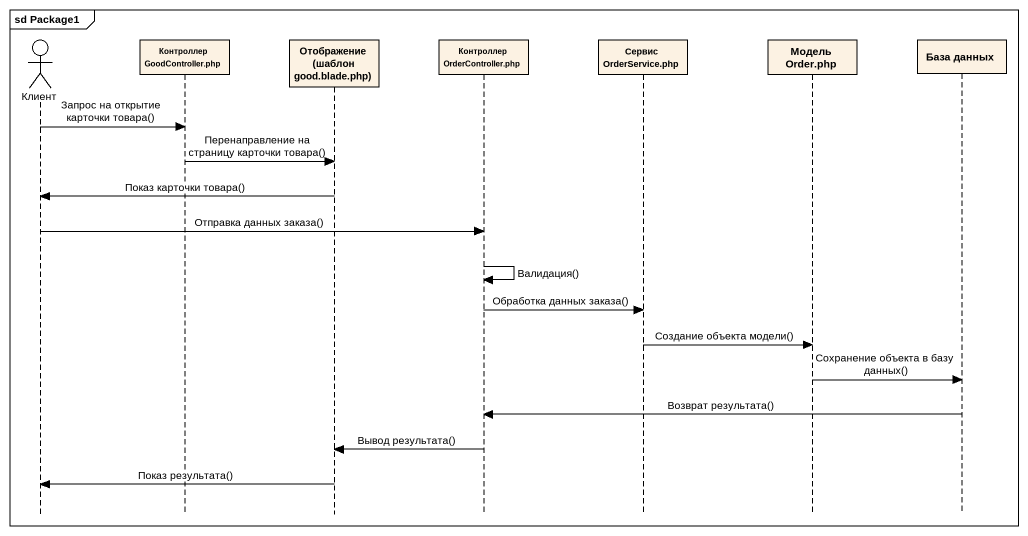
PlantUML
@startuml
mainframe sd Package1
hide footbox
actor Клиент
participant "Контроллер GoodController.php" as Контроллер_GoodController
participant "Отображение (шаблон good.blade.php)" as Отображение_шаблон_good
participant "Контроллер OrderController.php" as Контроллер_OrderController
participant "Сервис OrderService.php" as Сервис_OrderService_php
participant "Модель Order.php" as Модель_Order_php
participant "База данных" as База_данных

Клиент -> Контроллер_GoodController : Запрос на открытие карточки товара()
Контроллер_GoodController -> Отображение_шаблон_good : Перенаправление на страницу карточки товара()
Отображение_шаблон_good -> Клиент : Показ карточки товара()
Клиент -> Контроллер_OrderController : Отправка данных заказа()
Контроллер_OrderController -> Контроллер_OrderController : Валидация()
Контроллер_OrderController -> Сервис_OrderService_php : Обработка данных заказа()
Сервис_OrderService_php -> Модель_Order_php : Создание объекта модели()
Модель_Order_php -> База_данных : Сохранение объекта в базу данных()
База_данных -> Контроллер_OrderController : Возврат результата()
Контроллер_OrderController -> Отображение_шаблон_good : Вывод результата()
Отображение_шаблон_good -> Клиент : Показ результата()
@enduml
